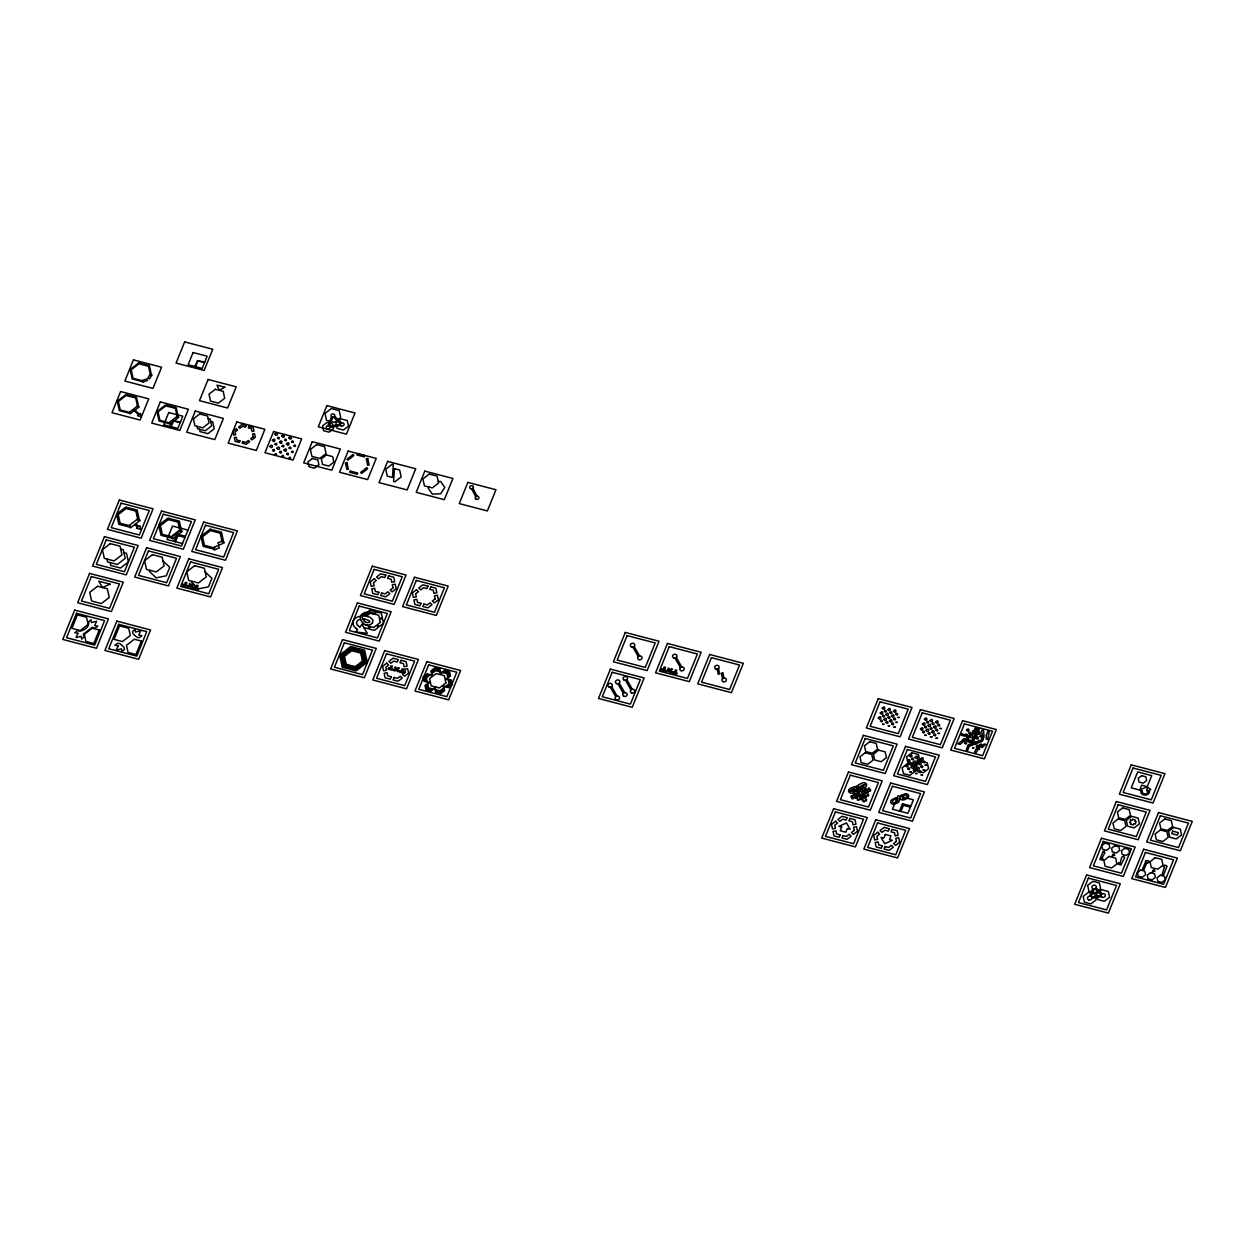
<?xml version="1.0" encoding="UTF-8"?>
<svg xmlns="http://www.w3.org/2000/svg" width="1255" height="1255" viewBox="0 0 1255 1255"><rect width="100%" height="100%" fill="white"/><g stroke="black" fill="none" stroke-linecap="round" stroke-linejoin="round"><path stroke-width="1.5" d="M970.209 736.481C970.837 740.183 975.653 735.242 971.527 735.352M973.833 743.086L974.79 741.799L976.468 742.097M367.715 611.922L369.927 610.212L375.025 611.546L374.037 613.993L373.347 613.287A8.848 7.53 -8.5 0 0 363.385 613.24A7.357 6.259 -8.5 0 0 361.565 614.511L360.593 615.938A4.644 3.953 -8.5 0 0 360.263 617.225L360.64 619.437A12.77 10.871 -8.5 0 0 362.177 622.198A10.526 8.958 -8.5 0 0 362.758 622.888A9.679 8.236 -8.5 0 0 364.672 624.472M967.464 735.508L966.617 733.924L964.656 734.771M968.295 741.14L969.252 742.74L971.103 741.862M978.194 746.427C978.194 743.054 973.849 747.604 977.896 746.835M972.562 744.984L970.946 745.533M170.445 426.512L173.284 420.488M194.807 366.507L197.631 360.483M171.151 426.7L173.504 420.88M195.498 366.68L197.866 360.875M149.863 570.272L149.408 571.386L156.138 577.849L166.303 575.81L169.754 567.323L163.025 560.86M174.069 541.376L177.033 534.05L185.473 536.246M175.465 541.752L177.943 535.634L177.033 534.05M192.015 581.3L191.56 582.414L196.078 586.744M327.932 425.696L331.587 416.691M329.328 426.073L332.999 417.052M349.016 667.691L348.514 668.915L342.301 667.299L341.093 661.809L342.568 661.511M349.502 666.468L350.004 665.244L346.223 664.272L345.502 660.93L344.027 661.228M355.965 650.545L355.479 651.753L351.698 650.78L348.67 653.118L347.698 652.192M356.467 649.321L356.969 648.098L350.757 646.466L345.753 650.325L346.725 651.267M350.412 668.068L349.91 669.292L356.122 670.907L361.126 667.048L360.154 666.123M350.914 666.844L351.4 665.621L355.181 666.609L358.224 664.256L359.181 665.181M357.377 650.906L356.875 652.129L360.656 653.118L361.393 656.459L362.852 656.161M357.879 649.682L358.365 648.459L364.578 650.09L365.785 655.581L364.311 655.863M431.579 689.983L431.077 691.207L425.978 689.874L424.99 685.356L426.449 685.073M439.532 670.374L440.019 669.15L434.92 667.817L430.826 671.001L431.783 671.927M432.881 688.979L432.379 690.203L427.28 688.854L426.292 684.352L427.767 684.053M439.846 671.817L440.332 670.594L435.25 669.26L431.14 672.429L432.097 673.355M435.689 689.701L435.187 690.925L440.285 692.258L444.395 689.089L443.439 688.164M442.654 672.555L443.156 671.331L448.255 672.664L449.243 677.167L447.768 677.465M436.003 691.144L435.516 692.368L440.599 693.701L444.709 690.532L443.752 689.591M443.956 671.535L444.458 670.311L449.557 671.645L450.545 676.163L449.086 676.445M853.071 791.372L853.855 791.011M854.875 786.932L858.263 785.395M855.063 790.462C856.71 784.736 841.776 795.529 855.33 789.646M856.239 791.23L859.314 792.438L857.165 788.94A2.996 2.541 -8.5 0 1 855.502 791.685L852.804 792.893A2.996 2.541 -8.5 0 1 848.835 791.858A2.996 2.541 -8.5 0 1 850.247 788.407L852.929 787.183A2.996 2.541 -8.5 0 1 856.506 787.701L858.012 787.026A2.996 2.541 -8.5 0 1 859.659 784.171L862.342 782.963A2.996 2.541 -8.5 0 1 866.327 783.999A2.996 2.541 -8.5 0 1 864.915 787.45L862.232 788.673A2.996 2.541 -8.5 0 1 858.655 788.156L857.134 788.83M862.577 787.089L863.362 786.744M894.548 804.094L892.462 809.24L907.914 813.287L913.389 799.827L907.475 798.274M895.239 802.4C899.6 795.764 894.078 801.521 897.796 800.816C894.109 806.526 888.509 799.561 896.556 799.2M897.043 797.96L897.921 795.78L900.431 796.439M899.49 811.075L902.471 803.733L910.895 805.945M900.902 811.436L903.38 805.334L902.471 803.733M1089.669 896.211L1092.744 888.618M1091.081 896.572L1094.156 888.995M1139.681 790.054L1141.658 785.159L1147.29 786.618L1151.745 775.621L1137.689 771.935L1131.241 787.842L1139.681 790.054L1147.29 786.618M965.487 740.403L963.871 741.297M373.472 613.852L372.625 614.072A7.342 6.244 -8.5 0 0 367.715 613.005A6.165 5.24 -8.5 0 0 366.633 613.224L366.523 613.256A7.922 6.746 -8.5 0 0 364.876 613.821M976.672 743.462L974.664 744.137M970.507 744.325L971.95 743.776M901.843 796.831C902.486 796.847 903.867 798.211 902.69 798.698C917.107 795.466 893.325 792.595 905.53 797.772M428.881 487.018L428.159 488.117L432.316 494.109L440.631 493.764L444.788 487.442L440.631 481.434L438.277 481.543M359.981 627.029L362.083 624.472L367.276 633.399L355.949 631.924L357.565 629.304A17.272 14.699 -8.5 0 1 355.887 628.206M964.577 738.803L957.879 743.823L960.153 744.419L964.954 740.262L972.201 742.16L976.343 736.638L979.386 729.155L977.974 728.779L974.994 736.12L971.605 740.638L964.264 738.756L962.663 740.466M172.076 422.511L169.817 424.237L169.409 422.386L176.735 416.738L178.838 417.288L174.649 420.503M173.206 421.633L174.006 421.021M176.171 536.167L172.531 538.991L171.904 536.12L179.104 530.551L182.352 531.398L178.445 534.41M336.968 420.394L334.379 422.402L331.163 421.555M338.113 419.531L340.701 417.523L339.179 410.589L331.336 408.534L325.014 413.413L326.535 420.347L329.751 421.194M337.909 421.304L335.948 422.81L336.418 424.974M339.038 420.425L340.999 418.903L347.274 420.55L348.498 426.104L343.446 430.01L337.171 428.363L336.701 426.214M366.554 616.189L364.86 614.134L363.087 615.876A19.562 16.644 -8.5 0 1 363.966 615.923L369.692 617.068L372.578 619.593A5.02 4.267 -8.5 0 1 372.484 622.809M370.429 613.193L367.762 615.248L365.88 613.444M1097.513 891.223L1095.427 892.838L1092.87 892.18M1098.643 890.344L1100.666 888.775L1099.411 883.018L1092.885 881.308L1087.646 885.371L1088.901 891.128L1091.458 891.803M1098.611 892.258L1096.572 893.827L1097.058 896.039M1099.741 891.379L1101.827 889.764L1108.338 891.474L1109.608 897.231L1104.353 901.294L1097.843 899.584L1097.341 897.294M861.479 787.591C871.66 780.767 856.349 787.23 860.475 787.34M329.61 426.324L340.403 424.174M329.877 427.579L340.685 425.414M198.321 588.877L208.471 586.854L211.922 578.351L205.193 571.888M364.421 621.272L364.185 619.044L362.758 618.997M362.617 622.731L362.475 625.131M342.286 660.271L340.827 660.569L339.619 655.079L344.623 651.204L345.596 652.145M343.76 659.973L345.219 659.691L344.498 656.349L347.525 653.996L346.568 653.071M363.119 657.4L361.66 657.698L362.397 661.04L359.354 663.377L360.326 664.319M364.593 657.102L366.052 656.82L367.26 662.311L362.256 666.17L361.283 665.244M425.586 681.151L424.127 681.434L423.139 676.931L427.249 673.762L428.222 674.688M427.218 681.575L425.743 681.873L424.755 677.355L428.865 674.186L429.838 675.112M448.317 679.943L449.792 679.661L450.78 684.163L446.67 687.332L445.698 686.407M449.949 680.367L451.408 680.085L452.396 684.587L448.286 687.771L447.313 686.83M1091.881 898.345L1101.153 896.556M1091.615 897.09L1100.886 895.301M364.123 619.029L364.421 619.044A10.401 8.848 -8.5 0 1 365.095 619.107L369.582 620.88A1.82 1.553 -8.5 0 1 369.723 621.821M967.966 745.784L967.464 747.007M973.268 740.732L974.46 739.258M974.162 730.488L972.452 731.038L972.594 732.653M975.857 733.987L974.445 734.583L975.119 735.822M982.681 740.168L983.277 738.975M204.785 362.005L197.506 360.781L204.534 362.617M329.045 422.966L326.99 422.433L322.582 425.853L323.633 430.7L329.124 432.144L333.548 428.724L333.155 426.92M330.442 423.327L332.481 423.876L332.889 425.68M208.079 418.401L210.118 418.935L211.64 425.869L205.318 430.763L197.474 428.708L196.957 426.308M210.652 421.335L212.691 421.868L214.213 428.802L207.891 433.681L200.047 431.642L199.529 429.241M180.438 422.025L173.159 420.802L180.187 422.637M129.83 412.471L120.213 409.946L118.347 401.459L126.096 395.466L135.697 397.976L137.564 406.479M169.519 422.857L159.903 420.331L158.052 411.844L165.786 405.851L175.402 408.377L177.253 416.864M130.034 413.397L119.366 410.605L117.311 401.176L125.892 394.541L136.544 397.333L138.615 406.761M169.723 423.782L159.071 420.99L157.001 411.562L165.582 404.926L176.233 407.718L178.304 417.146M187.952 530.128L172.5 526.08L167.041 539.54L182.493 543.588M177.943 535.634L184.971 537.469M129.893 525.798L120.135 523.241L118.237 514.613L126.096 508.526L135.869 511.083L137.752 519.727M130.206 527.241L118.817 524.261L116.605 514.189L125.782 507.098L137.172 510.079L139.383 520.15M172.374 538.269L160.985 535.289L158.773 525.218L167.95 518.127L179.339 521.107L181.551 531.179M120.7 549.062L123.288 549.737L125.186 558.381L117.311 564.452L107.554 561.895L106.926 559.024M123.916 552.608L126.504 553.298L128.402 561.926L120.543 568.013L110.769 565.456L110.142 562.585M363.919 627.625L368.06 628.708L369.048 626.261L365.44 624.708M863.456 788.109L867.911 789.285L868.413 788.062L869.809 788.422L869.323 789.646L870.719 790.023L870.233 791.246L868.821 790.87L867.331 794.541L868.742 794.901L868.24 796.125L866.828 795.764L865.354 799.435L866.75 799.796L866.248 801.019L864.852 800.659L864.35 801.882L862.954 801.506L863.44 800.282L859.236 799.184L858.734 800.408L857.322 800.047L857.824 798.823L853.604 797.709L853.118 798.933L851.706 798.572L852.208 797.349L850.796 796.972L851.298 795.748L852.694 796.125L853.949 792.391M858.749 788.234L860.663 791.842L861.369 788.924M903.38 805.334L910.408 807.169M1090.972 893.027L1088.414 892.352L1083.159 896.415L1084.43 902.172L1090.94 903.882L1096.195 899.819L1095.693 897.607M1092.368 893.387L1094.925 894.062L1095.427 896.368M364.719 624.41L364.797 624.441A7.389 6.291 -8.5 0 0 365.974 624.88A5.742 4.879 -8.5 0 0 369.958 624.692A4.879 4.157 -8.5 0 0 371.402 623.939L371.449 623.861A5.114 4.361 -8.5 0 0 372.468 622.809M1096.101 887.944L1102.282 893.78M1094.972 888.822L1101.153 894.658M334.536 416.095L341.674 422.951M333.406 416.974L340.544 423.829M135.007 410.087L139.352 414.26L140.45 413.413L141.156 416.629L137.517 415.687L138.615 414.84L134.269 410.652M135.838 523.712L138.756 526.504L139.885 525.641L140.701 529.359L136.481 528.261L137.626 527.382L134.709 524.59M357.801 625.382L357.565 625.131A4.173 3.561 -8.5 0 1 357.44 620.66A5.961 5.067 -8.5 0 1 360.593 619.295M980.108 740.748L978.68 740.403L978.037 741.517M676.304 657.463L681.763 667.017M674.97 658.075L680.414 667.613M634.152 646.435L639.595 655.989M632.802 647.047L638.262 656.585M626.857 679.708L632.316 689.262M625.523 680.32L630.967 689.858M619.248 683.128L624.708 692.682M617.915 683.74L623.359 693.278M611.656 686.548L617.099 696.101M610.307 687.16L615.766 696.698M472.931 488.211L477.073 496.211M471.551 488.775L475.708 496.776M352.937 623.374L353.11 624.378A9.475 8.063 -8.5 0 0 355.918 628.175M352.514 623.374A8.283 7.044 -8.5 0 1 360.53 616.299M359.887 626.951A12.205 10.385 -8.5 0 1 358.036 625.649M369.488 621.994A2.447 2.086 -8.5 0 1 368.123 622.558A3.671 3.122 -8.5 0 1 365.691 622.182M365.66 622.307A10.401 8.848 -8.5 0 1 362.617 618.684A4.408 3.749 -8.5 0 1 362.224 616.283A5.616 4.769 -8.5 0 1 364.907 613.899M269.919 446.451C273.104 450.78 273.198 441.948 269.919 446.451M272.398 440.332C275.221 444.756 276.069 435.971 272.398 440.332M272.555 450.435C275.049 453.541 275.206 447.047 272.57 450.357M274.876 434.214C277.873 438.497 278.641 429.853 274.892 434.12M275.049 444.317C278.202 447.219 276.649 440.866 275.049 444.317M275.018 454.404C277.402 456.961 276.728 451.392 275.018 454.404M276.947 448.286C279.598 452.679 281.026 443.972 276.947 448.192M277.528 438.199C280.54 441.148 279.426 434.763 277.528 438.199M279.426 442.168C282.532 446.451 282.893 437.775 279.426 442.168M279.583 452.271C282.328 455.314 281.685 448.898 279.614 452.129M281.904 436.05C284.697 440.474 285.638 431.704 281.904 436.05M282.046 456.24C284.76 458.624 283.379 453.275 282.046 456.24M282.061 446.152C285.042 449.133 283.897 442.78 282.077 446.09M283.975 450.121C286.815 454.436 287.599 446.011 283.991 449.949M284.556 440.034C287.348 443.078 286.658 436.662 284.556 439.972M286.454 444.003C289.372 448.333 290.203 439.674 286.454 443.925M286.611 454.106C289.78 457.008 288.289 450.671 286.611 454.106M288.932 437.901C291.693 442.231 292.964 433.571 288.948 437.807M289.074 458.091C291.599 460.554 290.501 455.173 289.074 458.028M289.089 447.988C292.195 450.937 290.784 444.537 289.089 447.988M291.552 451.973C294.015 454.436 293.246 449.023 291.552 451.91M291.584 441.87C294.643 444.756 293.356 438.544 291.599 441.744M294.031 445.854C296.682 448.27 295.364 442.858 294.031 445.854M878.265 717.954C881.198 722.284 882.03 713.624 878.28 717.86M880.257 713.06C883.285 717.358 883.928 708.636 880.257 712.966M880.461 721.139C883.489 724.119 882.296 717.625 880.461 721.139M882.234 708.165C885.12 712.511 885.857 703.882 882.249 708.071M882.438 716.244C885.512 719.178 884.32 712.746 882.438 716.244M882.642 724.323L884.132 724.276L882.657 724.276M883.881 719.429C886.673 723.837 887.646 715.068 883.881 719.429M884.43 711.35C887.442 714.315 886.344 707.914 884.43 711.35M885.873 714.534C889.058 718.817 889.23 710.189 885.873 714.534M886.077 722.613C889.12 725.547 887.85 719.193 886.093 722.535M887.865 709.64C890.972 713.938 891.301 705.263 887.865 709.64M888.069 717.719C891.05 720.637 890.077 714.268 888.069 717.64M888.273 725.798L889.764 725.751L888.273 725.751M889.513 720.888C892.776 725.123 892.776 716.589 889.513 720.809M890.046 712.824C892.838 715.836 892.289 709.404 890.062 712.746M891.489 716.009C894.627 720.229 895.05 711.742 891.505 715.915M891.693 724.072C894.674 727.053 893.67 720.543 891.693 724.072M893.482 711.114C896.509 715.413 896.964 706.753 893.497 711.02M893.685 719.193C896.494 722.237 895.897 715.617 893.685 719.193M893.889 727.257L895.38 727.225L893.889 727.257M895.678 714.299C898.721 717.233 897.56 710.785 895.678 714.299M895.882 722.362L897.372 722.331L895.882 722.331M897.858 717.484L899.349 717.436L897.858 717.436M905.53 765.676C908.495 770.052 909.232 761.142 905.53 765.676M907.522 760.797C911.005 764.985 910.55 756.326 907.522 760.797M907.726 768.86C910.675 771.841 909.718 765.425 907.741 768.797M909.514 755.902C913.216 759.997 912.307 751.369 909.514 755.902M909.718 763.966C912.589 766.993 911.648 760.561 909.718 763.903M909.922 772.045L911.412 772.06L909.938 771.966M911.161 767.15C913.954 771.496 915.115 762.758 911.161 767.056M911.695 759.087C914.456 762.13 913.907 755.683 911.71 759.008M913.138 762.256C915.789 766.664 917.107 758.02 913.154 762.162M913.342 770.335C916.244 773.331 915.224 766.946 913.373 770.193M915.13 757.361C918.064 761.691 918.895 753.031 915.146 757.283M915.334 765.44C918.331 768.389 916.997 762.162 915.35 765.315M915.538 773.519L917.029 773.488L915.538 773.519M916.778 768.625C919.978 772.892 920.197 764.17 916.778 768.625M917.327 760.546C920.323 763.558 919.209 757 917.327 760.546M918.77 763.73C921.892 768.029 922.174 759.353 918.77 763.73M918.974 771.809C921.703 774.884 921.233 768.342 918.974 771.747M920.433 728.982C923.398 733.312 924.166 724.543 920.433 728.982M920.746 758.836C923.853 763.15 924.088 754.506 920.746 758.836M920.95 766.915C924.041 769.833 922.723 763.417 920.966 766.852M921.154 774.994L922.645 774.994L921.17 774.9M922.409 724.088C925.264 728.496 926.174 719.633 922.409 724.088M922.613 732.167C925.657 735.148 924.449 728.653 922.613 732.167M922.943 762.02C925.986 764.97 924.7 758.6 922.943 761.958M923.147 770.099L924.637 770.068L923.147 770.052M924.402 719.193C927.508 723.508 927.837 714.817 924.402 719.193M924.606 727.273C927.618 730.253 926.488 723.727 924.606 727.273M924.81 735.352L926.3 735.367L924.825 735.257M925.139 765.205L926.614 765.173L925.139 765.158M926.049 730.457C929.029 734.771 929.892 725.939 926.049 730.457M926.598 722.378C929.265 725.5 928.857 718.911 926.598 722.315M928.041 725.563C931.069 729.861 931.728 721.107 928.041 725.468M928.245 733.642C931.069 736.654 930.316 730.253 928.261 733.5M930.018 720.668C933.218 724.951 933.249 716.37 930.033 720.574M930.222 728.747C932.92 731.791 932.481 725.421 930.253 728.606M930.426 736.826L931.916 736.795L930.426 736.826M931.665 731.932C934.802 736.261 935.069 727.492 931.665 731.932M932.214 723.853C935.273 726.739 933.987 720.527 932.23 723.727M933.657 727.037C936.497 731.414 937.469 722.66 933.657 727.037M933.861 735.116C936.654 738.175 936.042 731.587 933.861 735.116M935.65 722.143C938.85 726.457 939.069 717.578 935.65 722.143M935.853 730.222C938.803 733.218 937.783 726.723 935.853 730.222M936.057 738.301L937.548 738.254L936.057 738.301M937.83 725.327C940.921 728.245 939.556 721.939 937.846 725.264M938.034 733.406L939.524 733.406L938.05 733.312M940.026 728.512L941.517 728.528L940.042 728.418M964.781 743.211C967.464 746.27 967.166 739.791 964.797 743.133M966.57 730.237C970.209 734.379 969.346 725.688 966.57 730.237M966.774 738.317C969.613 741.36 968.766 734.85 966.774 738.238M968.75 733.422C971.637 736.434 970.758 729.908 968.766 733.359M972.594 747.855L974.084 747.823L972.594 747.823M975.825 738.066C979.292 742.254 978.853 733.673 975.825 738.066M977.802 733.187C980.61 737.595 981.551 728.841 977.802 733.187M978.21 749.329L979.7 749.298L978.225 749.282M979.998 736.356C982.963 739.336 981.849 732.967 979.998 736.293M980.202 744.435L981.692 744.403L980.202 744.388M986.32 735.022L986.242 739.07L987.638 739.43L989.222 731.728L987.81 731.351L986.32 735.022M393.317 464.632L392.439 477.465L387.262 476.116L385.74 469.182L392.046 464.303L393.317 464.632M394.462 468.648L393.584 481.496L394.854 481.826L401.161 476.931L399.639 469.998L394.462 468.648M214.511 547.117L214.244 550.067L219.405 547.745L218.119 545.486L214.511 547.117M142.96 380.328L142.584 382.226L147.447 380.469L146.772 378.947L142.96 380.328M1147.462 787.105L1146.599 790.885L1148.011 790.415A2.996 2.541 -8.5 0 1 1145.219 793.913A2.996 2.541 -8.5 0 1 1142.364 790.697L1140.936 790.368A4.487 3.812 -8.5 0 0 1145.235 795.184A4.487 3.812 -8.5 0 0 1149.423 789.944L1150.835 789.473L1147.462 787.105M120.606 391.513L112.009 412.707L140.121 420.048L148.718 398.87L120.606 391.513M133.454 359.856L124.857 381.049L152.969 388.407L161.566 367.213L133.454 359.856M74.657 610.087L62.75 639.438L96.478 648.27L108.401 618.903L74.657 610.087M89.56 573.394L77.637 602.745L111.366 611.577L123.288 582.21L89.56 573.394M104.447 536.685L92.541 566.052L126.269 574.884L138.175 545.517L104.447 536.685M119.335 499.992L107.428 529.359L141.156 538.175L153.063 508.824L119.335 499.992M160.311 401.898L151.714 423.092L179.81 430.449L188.407 409.256L160.311 401.898M184.658 341.893L176.061 363.072L204.173 370.429L212.77 349.251L184.658 341.893M76.477 613.271L66.546 637.728L94.658 645.086L104.589 620.629L76.477 613.271M91.38 576.563L81.45 601.035L109.562 608.393L119.476 583.92L91.38 576.563M106.267 539.87L96.337 564.342L124.449 571.7L134.379 547.227L106.267 539.87M121.155 503.177L111.224 527.649L139.336 535.007L149.267 510.534L121.155 503.177M77.386 614.856L71.912 628.347L80.273 630.528L88.132 624.457L86.564 617.256L77.386 614.856M168.735 412.534L163.778 424.77L177.818 428.441L182.791 416.205L168.735 412.534M193.082 352.53L188.125 364.75L202.18 368.437L207.138 356.2L193.082 352.53M99.208 630.041L93.749 643.501L85.889 641.431L84.32 634.277L92.18 628.206L99.208 630.041M195.278 411.06L186.681 432.238L214.793 439.595L223.39 418.417L195.278 411.06M208.095 379.481L199.498 400.659L227.594 408.016L236.207 386.838L208.095 379.481M116.825 621.115L104.918 650.466L138.646 659.299L150.553 629.947L116.825 621.115M146.615 547.729L134.693 577.08L168.421 585.912L180.344 556.561L146.615 547.729M161.503 511.036L149.596 540.387L183.324 549.219L195.231 519.868L161.503 511.036M118.645 624.3L108.714 648.757L136.826 656.114L146.757 631.657L118.645 624.3M148.435 550.914L138.505 575.37L166.617 582.728L176.531 558.271L148.435 550.914M163.323 514.221L153.392 538.677L181.504 546.035L191.435 521.578L163.323 514.221M119.554 625.884L114.08 639.375L122.441 641.572L130.3 635.485L128.716 628.284L119.554 625.884M141.376 641.07L135.917 654.53L128.057 652.475L126.488 645.321L134.348 639.234L141.376 641.07M236.787 421.915L228.19 443.109L256.302 450.467L264.899 429.273L236.787 421.915M188.768 558.757L176.861 588.124L210.589 596.941L222.512 567.589L188.768 558.757M203.671 522.064L191.748 551.431L225.476 560.248L237.399 530.896L203.671 522.064M190.587 561.942L180.657 586.414L208.769 593.772L218.699 569.299L190.587 561.942M205.491 525.249L195.56 549.706L223.657 557.063L233.587 532.606L205.491 525.249M239.956 440.85L239.313 442.435L235.124 441.336L234.309 437.634L236.207 437.258L236.819 440.034L239.956 440.85M246.153 425.57L245.509 427.155L242.372 426.339L239.846 428.284L238.591 427.092L241.964 424.488L246.153 425.57M183.057 584.328L182.571 585.552L186.775 586.65L187.277 585.426L185.866 585.065L186.87 582.618L185.458 582.257L184.469 584.705L183.057 584.328M242.764 441.587L242.121 443.172L246.309 444.27L249.682 441.65L248.427 440.458L245.902 442.403L242.764 441.587M248.961 426.308L248.317 427.892L251.455 428.708L252.067 431.485L253.965 431.108L253.149 427.406L248.961 426.308M188.689 585.803L188.187 587.026L191.497 586.54L190.995 587.764L192.407 588.124L192.893 586.901L191.748 585.928L193.898 584.454L192.486 584.093L191.984 585.316L189.678 583.355L189.176 584.579L190.336 585.552L188.689 585.803M194.305 587.277L193.803 588.501L198.023 589.599L198.525 588.375L197.113 588.015L198.102 585.567L196.706 585.191L195.717 587.638L194.305 587.277M273.574 431.547L264.962 452.726L293.074 460.083L301.671 438.905L273.574 431.547M312.275 441.682L303.679 462.86L331.791 470.217L340.387 449.039L312.275 441.682M326.896 405.632L318.299 426.81L346.411 434.167L355.008 412.989L326.896 405.632M348.121 451.063L339.525 472.241L367.637 479.598L376.233 458.42L348.121 451.063M350.286 471.08L349.8 472.304L357.251 474.264L357.753 473.041L350.286 471.08M357.346 453.714L356.844 454.938L364.311 456.898L364.797 455.675L357.346 453.714M387.622 461.401L379.026 482.579L407.122 489.936L415.719 468.758L387.622 461.401M342.537 639.595L330.614 668.946L364.342 677.778L376.265 648.427L342.537 639.595M357.424 602.902L345.517 632.253L379.245 641.085L391.152 611.734L357.424 602.902M372.311 566.209L360.405 595.56L394.133 604.392L406.055 575.041L372.311 566.209M344.356 642.78L334.426 667.236L362.538 674.594L372.453 650.137L344.356 642.78M359.244 606.087L349.314 630.543L377.426 637.901L387.356 613.444L359.244 606.087M374.131 569.394L364.201 593.85L392.313 601.208L402.243 576.751L374.131 569.394M424.802 471.127L416.205 492.321L444.317 499.678L452.914 478.484L424.802 471.127M378.837 592.282L377.849 594.729L372.751 593.395L371.747 588.893L374.68 588.313L375.355 591.387L378.837 592.282M385.803 575.135L384.799 577.582L381.332 576.673L378.524 578.837L376.594 576.971L380.704 573.802L385.803 575.135M381.646 593.019L380.657 595.466L385.756 596.8L389.866 593.631L387.921 591.764L385.128 593.929L381.646 593.019M388.611 575.857L387.622 578.304L391.089 579.214L391.764 582.289L394.697 581.708L393.709 577.206L388.611 575.857M370.241 626.574L369.252 629.022L374.351 630.355L378.461 627.186L376.516 625.319L373.723 627.484L370.241 626.574M376.218 611.86L375.214 614.307L378.696 615.217L379.371 618.291L382.304 617.711L381.316 613.193L376.218 611.86M384.689 650.639L372.782 679.99L406.51 688.822L418.433 659.455L384.689 650.639M414.479 577.237L402.573 606.604L436.301 615.421L448.208 586.069L414.479 577.237M386.509 653.808L376.578 678.28L404.69 685.638L414.621 661.165L386.509 653.808M416.299 580.422L406.369 604.894L434.481 612.252L444.411 587.779L416.299 580.422M388.579 667.88L388.077 669.103L392.297 670.217L392.799 668.993L391.387 668.617L392.376 666.17L390.98 665.809L389.976 668.256L388.579 667.88M467.864 482.391L459.267 503.584L487.364 510.942L495.976 489.748L467.864 482.391M391.215 676.712L390.227 679.159L385.128 677.826L384.14 673.323L387.058 672.727L387.732 675.802L391.215 676.712M394.196 669.354L393.709 670.578L395.105 670.954L395.607 669.731L397.913 671.692L398.415 670.468L397.255 669.48L399.404 668.021L398.008 667.644L397.506 668.868L395.184 666.907L394.697 668.131L395.858 669.119L394.196 669.354M398.18 659.55L397.192 661.997L393.709 661.087L390.901 663.252L388.972 661.401L393.082 658.216L398.18 659.55M420.99 603.326L420.001 605.773L414.903 604.439L413.915 599.921L416.848 599.341L417.523 602.416L420.99 603.326M427.955 586.163L426.967 588.611L423.5 587.701L420.692 589.866L418.762 587.999L422.857 584.83L427.955 586.163M394.023 677.449L393.035 679.896L398.133 681.23L402.243 678.061L400.298 676.194L397.506 678.359L394.023 677.449M400.988 660.287L400 662.734L403.467 663.644L404.141 666.719L407.075 666.138L406.087 661.62L400.988 660.287M423.814 604.063L422.81 606.51L427.908 607.844L432.018 604.659L430.089 602.808L427.28 604.973L423.814 604.063M430.779 586.901L429.775 589.348L433.257 590.258L433.932 593.333L436.866 592.736L435.877 588.234L430.779 586.901M399.827 670.829L399.325 672.053L403.545 673.151L404.032 671.927L402.635 671.566L403.624 669.119L402.212 668.742L401.224 671.19L399.827 670.829M426.857 661.667L414.95 691.019L448.678 699.851L460.585 670.499L426.857 661.667M428.677 664.852L418.746 689.309L446.858 696.666L456.789 672.209L428.677 664.852M434.685 686.736L433.697 689.183L428.598 687.85L427.61 683.348L430.528 682.751L431.202 685.826L434.685 686.736M440.662 672.021L439.658 674.468L436.191 673.559L433.383 675.723L431.453 673.872L435.563 670.688L440.662 672.021M435.877 687.05L434.873 689.497L439.972 690.83L444.082 687.662L442.152 685.795L439.344 687.96L435.877 687.05M441.838 672.335L440.85 674.782L444.333 675.692L445.007 678.767L447.925 678.186L446.937 673.668L441.838 672.335M610.401 669.119L598.494 698.47L632.222 707.302L644.129 677.935L610.401 669.119M625.288 632.426L613.381 661.777L647.109 670.609L659.032 641.242L625.288 632.426M612.22 672.288L602.29 696.76L630.402 704.118L640.332 679.645L612.22 672.288M627.108 635.595L617.178 660.067L645.29 667.425L655.22 642.952L627.108 635.595M667.456 643.454L655.549 672.806L689.277 681.638L701.184 652.286L667.456 643.454M669.276 646.639L659.346 671.096L687.458 678.453L697.388 653.996L669.276 646.639M661.746 669.025L661.244 670.248L665.464 671.347L665.966 670.123L664.554 669.762L665.542 667.315L664.146 666.938L663.158 669.386L661.746 669.025M667.362 670.484L666.876 671.707L670.186 671.221L669.684 672.445L671.08 672.821L671.582 671.598L670.421 670.609L672.57 669.15L671.174 668.774L670.672 669.997L668.366 668.052L667.864 669.276L669.025 670.248L667.362 670.484M672.994 671.958L672.492 673.182L676.712 674.296L677.198 673.072L675.802 672.696L676.79 670.248L675.394 669.888L674.39 672.335L672.994 671.958M709.624 654.483L697.702 683.85L731.43 692.666L743.352 663.315L709.624 654.483M711.444 657.667L701.514 682.14L729.626 689.497L739.54 665.025L711.444 657.667M833.602 808.706L821.68 838.073L855.408 846.905L867.331 817.538L833.602 808.706M848.49 772.013L836.567 801.38L870.311 810.197L882.218 780.845L848.49 772.013M863.377 735.32L851.47 764.687L885.199 773.504L897.105 744.152L863.377 735.32M878.265 698.627L866.358 727.978L900.086 736.811L912.009 707.459L878.265 698.627M835.406 811.891L825.492 836.363L853.588 843.721L863.518 819.248L835.406 811.891M850.31 775.198L840.379 799.67L868.491 807.028L878.422 782.555L850.31 775.198M865.197 738.505L855.267 762.962L883.379 770.319L893.309 745.862L865.197 738.505M880.084 701.812L870.154 726.269L898.266 733.626L908.196 709.169L880.084 701.812M841.697 827.076L840.207 830.747L845.823 832.206L847.313 828.535L850.121 829.273L846.482 822.919L838.889 826.339L841.697 827.076M855.235 793.693L854.106 796.486L857.322 797.333L855.235 793.693M840.113 834.795L839.124 837.242L834.026 835.908L833.038 831.39L835.956 830.81L836.63 833.885L840.113 834.795M847.078 817.633L846.09 820.08L842.607 819.17L839.815 821.335L837.869 819.468L841.98 816.299L847.078 817.633M842.921 835.532L841.932 837.979L847.031 839.313L851.141 836.144L849.196 834.277L846.403 836.442L842.921 835.532M849.886 818.37L848.898 820.817L852.365 821.727L853.039 824.802L855.973 824.221L854.984 819.703L849.886 818.37M859.816 793.929L858.671 796.737L856.585 793.082L859.816 793.929M860.867 795.152L859.722 797.96L862.954 798.808L860.867 795.152M862.844 790.258L861.714 793.066L864.93 793.913L862.844 790.258M865.432 795.403L864.287 798.196L862.201 794.556L865.432 795.403M867.409 790.509L866.279 793.301L864.193 789.662L867.409 790.509M875.755 819.75L863.848 849.102L897.576 857.934L909.483 828.582L875.755 819.75M890.658 783.057L878.735 812.409L912.463 821.241L924.386 791.889L890.658 783.057M905.545 746.364L893.623 775.716L927.367 784.548L939.273 755.181L905.545 746.364M920.433 709.671L908.526 739.022L942.254 747.855L954.161 718.488L920.433 709.671M877.574 822.935L867.644 847.392L895.756 854.749L905.686 830.292L877.574 822.935M892.462 786.242L882.547 810.699L910.644 818.056L920.574 793.599L892.462 786.242M907.365 749.533L897.435 774.006L925.547 781.363L935.461 756.891L907.365 749.533M922.252 712.84L912.322 737.312L940.434 744.67L950.364 720.197L922.252 712.84M885.34 834.434L883.849 838.105L881.041 837.367L884.681 843.737L892.289 840.317L889.481 839.579L890.972 835.908L885.34 834.434M882.281 845.823L881.277 848.27L876.178 846.937L875.19 842.434L878.124 841.854L878.798 844.913L882.281 845.823M889.246 828.677L888.242 831.124L884.775 830.214L881.967 832.379L880.037 830.512L884.148 827.343L889.246 828.677M885.089 846.56L884.1 849.008L889.199 850.341L893.293 847.172L891.364 845.305L888.556 847.47L885.089 846.56M892.054 829.398L891.05 831.845L894.533 832.755L895.207 835.83L898.141 835.25L897.152 830.747L892.054 829.398M962.601 720.699L950.678 750.051L984.406 758.883L996.329 729.532L962.601 720.699M964.42 723.884L954.49 748.341L982.602 755.698L992.517 731.241L964.42 723.884M961.848 734.034L961.346 735.257L969.252 737.328L974.962 732.371L976.563 728.418L975.166 728.041L973.676 731.712L968.876 735.869L961.848 734.034M968.217 745.172L966.225 750.066L967.636 750.427L969.393 746.098L982.21 741.344L984.046 736.811L983.591 730.253L982.194 729.892L981.692 731.116L982.524 736.732L981.034 740.403L968.217 745.172M975.653 749.831L974.664 752.263L976.061 752.639L979.637 746.803L982.226 747.478L985.661 744.325L984.249 743.964L981.849 746.035L979.041 745.297L975.653 749.831M1086.579 874.923L1074.657 904.275L1108.385 913.107L1120.307 883.755L1086.579 874.923M1101.466 838.23L1089.544 867.582L1123.288 876.414L1135.195 847.062L1101.466 838.23M1116.354 801.537L1104.447 830.888L1138.175 839.721L1150.082 810.369L1116.354 801.537M1131.241 764.844L1119.334 794.195L1153.063 803.027L1164.985 773.66L1131.241 764.844M1088.383 878.108L1078.469 902.565L1106.565 909.922L1116.495 885.465L1088.383 878.108M1103.286 841.415L1093.356 865.872L1121.468 873.229L1131.398 848.772L1103.286 841.415M1118.174 804.722L1108.243 829.178L1136.355 836.536L1146.286 812.079L1118.174 804.722M1133.061 768.029L1123.147 792.485L1151.243 799.843L1161.173 775.37L1133.061 768.029M1102.831 852.114L1099.851 859.455L1102.659 860.193L1103.161 858.969L1101.749 858.593L1104.933 852.663L1104.024 851.078L1102.831 852.114M1112.667 854.686L1112.165 855.91L1114.769 855.235L1113.86 853.651L1112.667 854.686M1130.567 820.142L1129.578 822.59L1130.99 822.951L1130.488 824.174L1133.296 824.912L1133.798 823.688L1135.195 824.049L1136.199 821.617L1134.787 821.241L1135.289 820.017L1132.481 819.28L1131.979 820.503L1130.567 820.142M1118.613 863.016L1118.111 864.24L1120.935 864.977L1124.606 857.824L1123.696 856.224L1121.797 857.087L1120.025 863.377L1118.613 863.016M1143.634 849.259L1131.712 878.626L1165.44 887.442L1177.363 858.091L1143.634 849.259M1158.522 812.565L1146.599 841.932L1180.343 850.749L1192.25 821.398L1158.522 812.565M1145.438 852.443L1135.524 876.916L1163.62 884.273L1173.551 859.801L1145.438 852.443M1160.342 815.75L1150.411 840.207L1178.523 847.564L1188.454 823.107L1160.342 815.75M1145.988 860.71L1142.505 869.26L1143.917 869.637L1146.897 862.295L1147.337 863.095L1149.251 862.232L1148.341 860.648L1145.988 860.71M1152.843 870.625L1152.341 871.849L1154.945 871.174L1154.035 869.574L1152.843 870.625M1172.735 831.171L1171.746 833.618L1177.363 835.093L1178.351 832.645L1172.735 831.171M1164.452 866.891L1163.307 865.919L1165.205 865.056L1167.056 866.217L1163.589 874.782L1162.177 874.421L1164.452 866.891M77.967 633.273L76.037 637.634L81.246 636.285L81.669 639.093L84.305 636.787L83.254 634.261L92.258 627.312L94.972 628.253L97.843 626.167L94.611 625.586L96.572 621.225L91.364 622.574L90.956 619.75L88.368 621.994C90.721 626.606 81.889 632.693 77.528 630.653L74.735 632.708L77.967 633.273M118.174 645.823L116.229 650.2L121.437 648.835L121.861 651.643L124.496 649.337L123.947 647.266L120.166 643.768L117.719 643.219L114.942 645.274L118.174 645.823M140.701 630.747L138.74 635.108L141.972 635.673L139.101 637.775L136.748 637.148L132.967 633.65L132.497 631.516L135.085 629.273L135.493 632.081L140.701 630.747M149.831 375.025L147.823 378.132L149.502 378.885L152.043 374.916L149.831 375.025M138.74 362.883L130.143 369.519L132.214 378.947L142.882 381.74L142.678 380.814L133.061 378.304L131.195 369.801L138.944 363.809L148.545 366.335L150.412 374.821L151.463 375.104L149.392 365.676L138.74 362.883M137.046 406.338L129.72 412.001L130.128 413.852L139.148 406.887L137.046 406.338M215.327 389.27L209.005 394.148L210.526 401.082L218.37 403.137L224.692 398.259L223.17 391.325L215.327 389.27M199.718 413.962L193.396 418.841L194.917 425.774L202.761 427.83L209.067 422.951L207.546 416.017L199.718 413.962M236.332 428.834L232.959 431.453L233.775 435.156L235.658 434.763L235.062 432.002L237.587 430.041L236.332 428.834M136.952 519.507L129.736 525.076L130.363 527.947L140.199 520.354L136.952 519.507M110.299 543.635L102.439 549.721L104.322 558.35L114.095 560.907L121.955 554.82L120.056 546.192L110.299 543.635M253.228 436.756L250.686 438.701L251.941 439.909L255.314 437.305L254.514 433.602L252.616 433.979L253.228 436.756M168.264 519.57L160.405 525.641L162.287 534.285L172.061 536.842L179.92 530.755L178.022 522.127L168.264 519.57M97.576 586.273L89.717 592.36L91.615 600.988L101.373 603.545L109.232 597.458L107.35 588.83L97.576 586.273M152.467 554.679L144.592 560.75L146.49 569.394L156.248 571.935L164.123 565.864L162.224 557.22L152.467 554.679M316.715 444.584L310.393 449.463L311.915 456.396L319.758 458.452L326.065 453.573L324.543 446.623L316.715 444.584M210.118 529.171L200.941 536.261L203.153 546.333L214.527 549.314L214.213 547.87L204.455 545.313L202.557 536.685L210.432 530.598L220.19 533.155L222.088 541.799L223.704 542.223L221.492 532.151L210.118 529.171M312.37 458.483L307.946 461.903L309.012 466.75L314.503 468.193L318.927 464.774L317.86 459.91L312.37 458.483M326.378 454.953L321.327 458.859L322.535 464.413L328.81 466.044L333.861 462.138L332.653 456.6L326.378 454.953M194.619 565.707L186.76 571.794L188.658 580.422L198.416 582.979L206.275 576.892L204.392 568.264L194.619 565.707M352.937 454.592L346.929 459.252L347.902 460.177L353.91 455.534L352.937 454.592M366.695 467.801L360.687 472.445L361.66 473.386L367.668 468.727L366.695 467.801M429.241 474.029L422.919 478.908L424.441 485.858L432.285 487.897L438.607 483.018L437.085 476.084L429.241 474.029M374.319 578.728L370.225 581.896L371.213 586.399L374.147 585.818L373.472 582.744L376.265 580.579L374.319 578.728M392.988 587.858L390.18 590.023L392.125 591.874L396.235 588.705L395.247 584.187L392.313 584.783L392.988 587.858M416.487 589.756L412.377 592.925L413.366 597.443L416.299 596.847L415.625 593.788L418.433 591.623L416.487 589.756M380.281 622.417L377.473 624.582L379.418 626.433L383.528 623.264L382.524 618.746L379.606 619.343L380.281 622.417M351.071 647.909L341.25 655.502L343.619 666.28L355.808 669.48L365.644 661.887L363.275 651.094L351.071 647.909M351.384 649.337L342.866 655.926L344.921 665.275L355.494 668.037L364.013 661.463L361.958 652.098L351.384 649.337M435.156 598.886L432.348 601.051L434.293 602.918L438.403 599.733L437.399 595.231L434.481 595.811L435.156 598.886M386.713 663.142L382.602 666.327L383.591 670.829L386.524 670.248L385.85 667.174L388.642 665.009L386.713 663.142M405.365 672.272L402.557 674.437L404.502 676.304L408.612 673.135L407.624 668.617L404.69 669.213L405.365 672.272M430.496 674.61L426.386 677.778L427.375 682.296L430.308 681.7L429.634 678.626L432.426 676.461L430.496 674.61M445.902 682.893L443.109 685.057L445.039 686.909L449.149 683.74L448.161 679.237L445.227 679.818L445.902 682.893M869.699 741.721L864.444 745.768L865.715 751.541L872.225 753.235L877.48 749.188L876.21 743.415L869.699 741.721M865.213 752.765L859.973 756.812L861.228 762.585L867.738 764.279L872.994 760.232L871.739 754.459L865.213 752.765M878.641 750.161L873.386 754.224L874.657 759.981L881.167 761.691L886.422 757.628L885.152 751.87L878.641 750.161M911.867 752.749L906.612 756.812L907.883 762.569L914.393 764.279L919.648 760.216L918.378 754.459L911.867 752.749M907.381 763.793L902.125 767.856L903.396 773.613L909.906 775.323L915.162 771.26L913.891 765.503L907.381 763.793M835.61 821.225L831.5 824.409L832.489 828.912L835.422 828.331L834.748 825.257L837.54 823.092L835.61 821.225M920.794 761.189L915.554 765.252L916.809 771.025L923.335 772.719L928.574 768.672L927.32 762.899L920.794 761.189M854.263 830.355L851.47 832.52L853.4 834.387L857.51 831.218L856.522 826.7L853.588 827.28L854.263 830.355M877.763 832.269L873.653 835.438L874.657 839.94L877.574 839.36L876.9 836.285L879.708 834.12L877.763 832.269M896.431 841.399L893.623 843.564L895.568 845.415L899.678 842.246L898.69 837.728L895.756 838.324L896.431 841.399M1141.611 775.668L1138.207 778.304L1139.022 782.053L1143.258 783.151L1146.662 780.516L1145.846 776.782L1141.611 775.668M1122.676 807.922L1117.421 811.985L1118.691 817.742L1125.202 819.452L1130.457 815.389L1129.186 809.632L1122.676 807.922M1118.189 818.966L1112.95 823.029L1114.205 828.786L1120.715 830.496L1125.97 826.433L1124.715 820.676L1118.189 818.966M1131.618 816.378L1126.362 820.425L1127.633 826.198L1134.144 827.892L1139.399 823.845L1138.128 818.072L1131.618 816.378M1104.996 843.156L1101.717 845.682L1102.502 849.29L1106.565 850.357L1109.844 847.815L1109.059 844.223L1104.996 843.156M1114.832 845.729L1111.553 848.255L1112.338 851.863L1116.401 852.929L1119.68 850.388L1118.895 846.796L1114.832 845.729M1109.138 856.428L1103.882 860.491L1105.137 866.248L1111.663 867.958L1116.903 863.895L1115.648 858.138L1109.138 856.428M1124.668 848.302L1121.39 850.843L1122.174 854.435L1126.253 855.502L1129.531 852.961L1128.731 849.368L1124.668 848.302M1164.844 818.966L1159.589 823.013L1160.859 828.786L1167.37 830.481L1172.625 826.433L1171.354 820.66L1164.844 818.966M1160.357 830.01L1155.102 834.057L1156.373 839.83L1162.883 841.525L1168.138 837.477L1166.868 831.704L1160.357 830.01M1173.77 827.406L1168.531 831.469L1169.785 837.226L1176.312 838.936L1181.551 834.873L1180.296 829.116L1173.77 827.406M1155.259 857.683L1150.019 861.746L1151.274 867.503L1157.8 869.213L1163.04 865.15L1161.785 859.393L1155.259 857.683M1140.701 870.091L1137.422 872.617L1138.207 876.225L1142.285 877.292L1145.564 874.751L1144.764 871.158L1140.701 870.091M1150.537 872.664L1147.258 875.19L1148.043 878.798L1152.121 879.865L1155.4 877.323L1154.6 873.731L1150.537 872.664M1160.373 875.237L1157.094 877.778L1157.879 881.371L1161.957 882.438L1165.236 879.896L1164.452 876.304L1160.373 875.237M224.833 387.199L219.249 390.289L217.005 385.144L224.833 387.199M221.476 541.234L217.868 542.85L219.154 545.109L224.316 542.788L221.476 541.234M895.097 798.227L892.399 799.435A2.996 2.541 -8.5 0 0 891.003 802.902A2.996 2.541 -8.5 0 0 894.972 803.937L897.67 802.729A2.996 2.541 -8.5 0 0 899.302 799.874L900.823 799.184A2.996 2.541 -8.5 0 0 904.384 799.702L907.083 798.494A2.996 2.541 -8.5 0 0 908.479 795.027A2.996 2.541 -8.5 0 0 904.51 793.991L901.812 795.199A2.996 2.541 -8.5 0 0 900.18 798.055L898.658 798.745A2.996 2.541 -8.5 0 0 895.097 798.227M110.064 584.171L102.471 587.544L98.816 581.222L110.064 584.171M346.913 462.624L345.439 462.922L346.898 469.511L348.357 469.229L346.913 462.624M367.699 458.467L366.24 458.75L367.684 465.354L369.158 465.056L367.699 458.467M718.535 668.664L717.076 668.946L718.221 674.233L719.695 673.935L718.535 668.664M722.833 672.931L721.358 673.229L722.519 678.5L723.994 678.202L722.833 672.931M624.347 680.194A2.243 1.914 -8.5 0 0 627.516 678.155A2.243 1.914 -8.5 0 0 624.002 676.9A2.243 1.914 -8.5 0 0 624.347 680.194M631.61 692.917A2.243 1.914 -8.5 0 0 634.779 690.893A2.243 1.914 -8.5 0 0 631.265 689.638A2.243 1.914 -8.5 0 0 631.61 692.917M609.13 687.034A2.243 1.914 -8.5 0 0 612.299 684.995A2.243 1.914 -8.5 0 0 608.785 683.755A2.243 1.914 -8.5 0 0 609.13 687.034M616.393 699.772A2.243 1.914 -8.5 0 0 619.562 697.733A2.243 1.914 -8.5 0 0 616.048 696.478A2.243 1.914 -8.5 0 0 616.393 699.772M715.946 668.993A2.243 1.914 -8.5 0 0 719.115 666.954A2.243 1.914 -8.5 0 0 715.601 665.699A2.243 1.914 -8.5 0 0 715.946 668.993M723.225 681.716A2.243 1.914 -8.5 0 0 726.394 679.677A2.243 1.914 -8.5 0 0 722.88 678.437A2.243 1.914 -8.5 0 0 723.225 681.716M673.794 657.949A2.243 1.914 -8.5 0 0 676.963 655.926A2.243 1.914 -8.5 0 0 673.449 654.671A2.243 1.914 -8.5 0 0 673.794 657.949M681.057 670.688A2.243 1.914 -8.5 0 0 684.226 668.648A2.243 1.914 -8.5 0 0 680.712 667.393A2.243 1.914 -8.5 0 0 681.057 670.688M631.626 646.921A2.243 1.914 -8.5 0 0 634.795 644.882A2.243 1.914 -8.5 0 0 631.281 643.627A2.243 1.914 -8.5 0 0 631.626 646.921M638.905 659.644A2.243 1.914 -8.5 0 0 642.074 657.62A2.243 1.914 -8.5 0 0 638.56 656.365A2.243 1.914 -8.5 0 0 638.905 659.644M616.738 683.614A2.243 1.914 -8.5 0 0 619.907 681.575A2.243 1.914 -8.5 0 0 616.393 680.32A2.243 1.914 -8.5 0 0 616.738 683.614M624.002 696.337A2.243 1.914 -8.5 0 0 627.171 694.313A2.243 1.914 -8.5 0 0 623.657 693.058A2.243 1.914 -8.5 0 0 624.002 696.337M470.782 488.666A1.867 1.584 -8.5 0 0 473.417 486.971A1.867 1.584 -8.5 0 0 470.484 485.92A1.867 1.584 -8.5 0 0 470.782 488.666M476.273 499.286A1.867 1.584 -8.5 0 0 478.924 497.592A1.867 1.584 -8.5 0 0 475.99 496.556A1.867 1.584 -8.5 0 0 476.273 499.286M332.073 416.942A1.867 1.584 -8.5 0 0 334.709 415.248A1.867 1.584 -8.5 0 0 331.791 414.213A1.867 1.584 -8.5 0 0 332.073 416.942M341.438 425.931A1.867 1.584 -8.5 0 0 344.074 424.237A1.867 1.584 -8.5 0 0 341.156 423.202A1.867 1.584 -8.5 0 0 341.438 425.931M327.273 428.771A1.867 1.584 -8.5 0 0 329.924 427.077A1.867 1.584 -8.5 0 0 326.99 426.025A1.867 1.584 -8.5 0 0 327.273 428.771M1088.728 899.898A2.243 1.914 -8.5 0 0 1091.897 897.858A2.243 1.914 -8.5 0 0 1088.383 896.603A2.243 1.914 -8.5 0 0 1088.728 899.898M1102.157 897.294A2.243 1.914 -8.5 0 0 1105.326 895.27A2.243 1.914 -8.5 0 0 1101.812 894.015A2.243 1.914 -8.5 0 0 1102.157 897.294M1093.215 888.854A2.243 1.914 -8.5 0 0 1096.384 886.814A2.243 1.914 -8.5 0 0 1092.87 885.559A2.243 1.914 -8.5 0 0 1093.215 888.854"/></g></svg>
